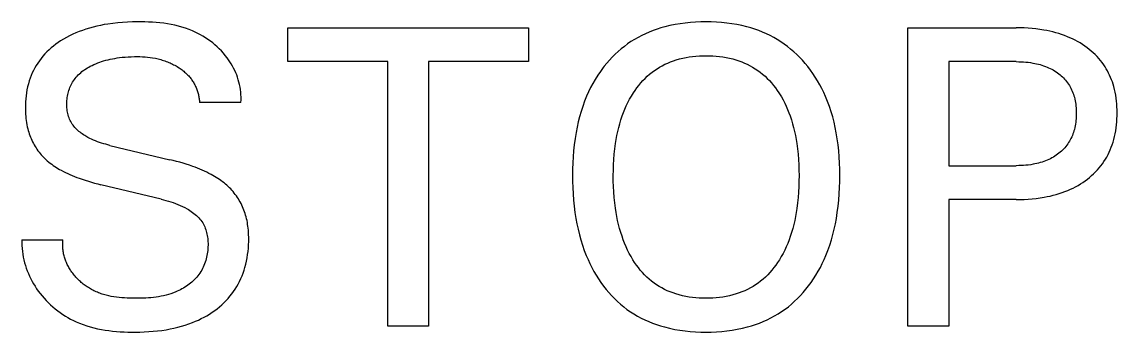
# Model space of a CAD drawing. Extents: x 0 to 420, y 0 to 297.
# Drawn here: x 160.41 to 168.49, y 219.18 to 221.47 of the extents above; entities that cross this region are included whole.
import ezdxf

# ---------------------------------------------------------------- set-up
doc = ezdxf.new("R2010")
doc.units = 0
doc.header["$LTSCALE"] = 23.1
doc.layers.add('10000_FRONT', color=7, linetype='CONTINUOUS')

msp = doc.modelspace()

# ---------------------------------------------------------------- linework, layer by layer
at = {"layer": '10000_FRONT', "color": 7, "linetype": 'CONTINUOUS'}
for p, q in [((160.8287, 221.3993), (160.8051, 221.3897)), ((160.8527, 221.4083), (160.8287, 221.3993)), ((160.879, 221.4172), (160.8527, 221.4083)), ((160.9056, 221.4254), (160.879, 221.4172)), ((160.9325, 221.4328), (160.9056, 221.4254)), ((160.9595, 221.4394), (160.9325, 221.4328)), ((160.9867, 221.4453), (160.9595, 221.4394)), ((161.014, 221.4505), (160.9867, 221.4453)), ((161.0414, 221.455), (161.014, 221.4505)), ((161.0772, 221.46), (161.0414, 221.455)), ((161.1131, 221.4638), (161.0772, 221.46)), ((161.1492, 221.4667), (161.1131, 221.4638)), ((161.1853, 221.4688), (161.1492, 221.4667)), ((161.2216, 221.4701), (161.1853, 221.4688)), ((161.2581, 221.4706), (161.2216, 221.4701)), ((161.2858, 221.4706), (161.2581, 221.4706)), ((161.3136, 221.4702), (161.2858, 221.4706)), ((161.3414, 221.4694), (161.3136, 221.4702)), ((161.3692, 221.468), (161.3414, 221.4694)), ((161.397, 221.4661), (161.3692, 221.468)), ((161.4247, 221.4635), (161.397, 221.4661)), ((161.4523, 221.4603), (161.4247, 221.4635)), ((161.4797, 221.4564), (161.4523, 221.4603)), ((161.507, 221.4517), (161.4797, 221.4564)), ((161.534, 221.4462), (161.507, 221.4517)), ((161.5609, 221.4399), (161.534, 221.4462)), ((161.5874, 221.4326), (161.5609, 221.4399)), ((161.6137, 221.4243), (161.5874, 221.4326)), ((161.6396, 221.415), (161.6137, 221.4243)), ((161.6652, 221.4046), (161.6396, 221.415)), ((161.6849, 221.3957), (161.6652, 221.4046)), ((161.7044, 221.3862), (161.6849, 221.3957)), ((162.3682, 221.1775), (162.3682, 221.427)), ((162.3682, 221.427), (164.1441, 221.427)), ((164.1441, 221.427), (164.1441, 221.1775)), ((165.0351, 221.3955), (165.0071, 221.3834)), ((165.0635, 221.4066), (165.0351, 221.3955)), ((165.0922, 221.4168), (165.0635, 221.4066)), ((165.1213, 221.426), (165.0922, 221.4168)), ((165.1506, 221.4343), (165.1213, 221.426)), ((165.1878, 221.4433), (165.1506, 221.4343)), ((165.2253, 221.451), (165.1878, 221.4433)), ((165.263, 221.4572), (165.2253, 221.451)), ((165.3009, 221.4623), (165.263, 221.4572)), ((165.339, 221.466), (165.3009, 221.4623)), ((165.3772, 221.4686), (165.339, 221.466)), ((165.4155, 221.4702), (165.3772, 221.4686)), ((165.4538, 221.4706), (165.4155, 221.4702)), ((165.492, 221.4701), (165.4538, 221.4706)), ((165.5301, 221.4686), (165.492, 221.4701)), ((165.5681, 221.4659), (165.5301, 221.4686)), ((165.606, 221.4621), (165.5681, 221.4659)), ((165.6437, 221.4571), (165.606, 221.4621)), ((165.6812, 221.4508), (165.6437, 221.4571)), ((165.7185, 221.4432), (165.6812, 221.4508)), ((165.7554, 221.4341), (165.7185, 221.4432)), ((165.7847, 221.4258), (165.7554, 221.4341)), ((165.8138, 221.4165), (165.7847, 221.4258)), ((165.8425, 221.4063), (165.8138, 221.4165)), ((165.8708, 221.3951), (165.8425, 221.4063)), ((165.8988, 221.383), (165.8708, 221.3951)), ((166.9428, 219.227), (166.9428, 221.427)), ((166.9428, 221.427), (167.7427, 221.427)), ((167.7718, 221.4267), (167.7427, 221.427)), ((167.8009, 221.4258), (167.7718, 221.4267)), ((167.8299, 221.4242), (167.8009, 221.4258)), ((167.859, 221.422), (167.8299, 221.4242)), ((167.8879, 221.419), (167.859, 221.422)), ((167.9168, 221.4152), (167.8879, 221.419)), ((167.9456, 221.4107), (167.9168, 221.4152)), ((167.9678, 221.4066), (167.9456, 221.4107)), ((167.99, 221.4019), (167.9678, 221.4066)), ((168.0121, 221.3967), (167.99, 221.4019)), ((168.034, 221.391), (168.0121, 221.3967)), ((160.6741, 221.3183), (160.6564, 221.3057)), ((160.6921, 221.3303), (160.6741, 221.3183)), ((160.7139, 221.3437), (160.6921, 221.3303)), ((160.7361, 221.3564), (160.7139, 221.3437)), ((160.7587, 221.3682), (160.7361, 221.3564)), ((160.7817, 221.3793), (160.7587, 221.3682)), ((160.8051, 221.3897), (160.7817, 221.3793)), ((161.7236, 221.3759), (161.7044, 221.3862)), ((161.7424, 221.365), (161.7236, 221.3759)), ((161.7609, 221.3535), (161.7424, 221.365)), ((161.779, 221.3414), (161.7609, 221.3535)), ((161.7967, 221.3287), (161.779, 221.3414)), ((161.8139, 221.3153), (161.7967, 221.3287)), ((161.8307, 221.3014), (161.8139, 221.3153)), ((164.9001, 221.3251), (164.8753, 221.3083)), ((164.926, 221.3412), (164.9001, 221.3251)), ((164.9525, 221.3563), (164.926, 221.3412)), ((164.9795, 221.3703), (164.9525, 221.3563)), ((165.0071, 221.3834), (164.9795, 221.3703)), ((165.9263, 221.3698), (165.8988, 221.383)), ((165.9532, 221.3557), (165.9263, 221.3698)), ((165.9796, 221.3406), (165.9532, 221.3557)), ((166.0054, 221.3244), (165.9796, 221.3406)), ((166.0303, 221.3075), (166.0054, 221.3244)), ((168.0557, 221.3846), (168.034, 221.391)), ((168.0773, 221.3776), (168.0557, 221.3846)), ((168.0986, 221.3701), (168.0773, 221.3776)), ((168.1197, 221.3618), (168.0986, 221.3701)), ((168.1389, 221.3537), (168.1197, 221.3618)), ((168.1578, 221.3449), (168.1389, 221.3537)), ((168.1765, 221.3356), (168.1578, 221.3449)), ((168.1949, 221.3257), (168.1765, 221.3356)), ((168.213, 221.3153), (168.1949, 221.3257)), ((168.2307, 221.3042), (168.213, 221.3153)), ((160.5756, 221.2341), (160.5612, 221.2179)), ((160.5906, 221.2496), (160.5756, 221.2341)), ((160.6063, 221.2645), (160.5906, 221.2496)), ((160.6225, 221.2788), (160.6063, 221.2645)), ((160.6392, 221.2926), (160.6225, 221.2788)), ((160.6564, 221.3057), (160.6392, 221.2926)), ((161.847, 221.2869), (161.8307, 221.3014)), ((161.8627, 221.2719), (161.847, 221.2869)), ((161.8779, 221.2564), (161.8627, 221.2719)), ((161.8925, 221.2403), (161.8779, 221.2564)), ((161.9065, 221.2237), (161.8925, 221.2403)), ((164.7829, 221.232), (164.7616, 221.2109)), ((164.805, 221.2523), (164.7829, 221.232)), ((164.8277, 221.2719), (164.805, 221.2523)), ((164.8512, 221.2905), (164.8277, 221.2719)), ((164.8753, 221.3083), (164.8512, 221.2905)), ((166.0544, 221.2896), (166.0303, 221.3075)), ((166.0779, 221.2708), (166.0544, 221.2896)), ((166.1007, 221.2512), (166.0779, 221.2708)), ((166.1228, 221.2307), (166.1007, 221.2512)), ((168.2481, 221.2926), (168.2307, 221.3042)), ((168.265, 221.2804), (168.2481, 221.2926)), ((168.2806, 221.2684), (168.265, 221.2804)), ((168.2958, 221.2559), (168.2806, 221.2684)), ((168.3105, 221.2428), (168.2958, 221.2559)), ((168.3248, 221.2293), (168.3105, 221.2428)), ((160.5232, 221.1675), (160.5121, 221.1499)), ((160.535, 221.1846), (160.5232, 221.1675)), ((160.5474, 221.2012), (160.535, 221.1846)), ((160.5612, 221.2179), (160.5474, 221.2012)), ((160.924, 221.1501), (160.9378, 221.1566)), ((160.9378, 221.1566), (160.9518, 221.1627)), ((160.9518, 221.1627), (160.966, 221.1684)), ((160.966, 221.1684), (160.9803, 221.1737)), ((160.9803, 221.1737), (160.9947, 221.1785)), ((160.9947, 221.1785), (161.0093, 221.183)), ((161.0093, 221.183), (161.0256, 221.1876)), ((161.0256, 221.1876), (161.042, 221.1918)), ((161.042, 221.1918), (161.0585, 221.1956)), ((161.0585, 221.1956), (161.0751, 221.1989)), ((161.0751, 221.1989), (161.0917, 221.2019)), ((161.0917, 221.2019), (161.1084, 221.2046)), ((161.1084, 221.2046), (161.1252, 221.207)), ((161.1252, 221.207), (161.1473, 221.2096)), ((161.1473, 221.2096), (161.1694, 221.2117)), ((161.1694, 221.2117), (161.1915, 221.2132)), ((161.1915, 221.2132), (161.2137, 221.2143)), ((161.2137, 221.2143), (161.2359, 221.2149)), ((161.2359, 221.2149), (161.2581, 221.2149)), ((161.2581, 221.2149), (161.2769, 221.2146)), ((161.2769, 221.2146), (161.2958, 221.2139)), ((161.2958, 221.2139), (161.3146, 221.2127)), ((161.3146, 221.2127), (161.3333, 221.211)), ((161.3333, 221.211), (161.352, 221.2088)), ((161.352, 221.2088), (161.3707, 221.2061)), ((161.3707, 221.2061), (161.3912, 221.2023)), ((161.3912, 221.2023), (161.4116, 221.1978)), ((161.4116, 221.1978), (161.4217, 221.1953)), ((161.4217, 221.1953), (161.4318, 221.1925)), ((161.4318, 221.1925), (161.4418, 221.1896)), ((161.4418, 221.1896), (161.4518, 221.1865)), ((161.4518, 221.1865), (161.4617, 221.1831)), ((161.4617, 221.1831), (161.4715, 221.1796)), ((161.4715, 221.1796), (161.4808, 221.176)), ((161.4808, 221.176), (161.49, 221.1723)), ((161.49, 221.1723), (161.4991, 221.1683)), ((161.4991, 221.1683), (161.5082, 221.1642)), ((161.5082, 221.1642), (161.5172, 221.1599)), ((161.5172, 221.1599), (161.526, 221.1553)), ((161.526, 221.1553), (161.5348, 221.1506)), ((161.9199, 221.2066), (161.9065, 221.2237)), ((161.9306, 221.1918), (161.9199, 221.2066)), ((161.9409, 221.1767), (161.9306, 221.1918)), ((161.9506, 221.1612), (161.9409, 221.1767)), ((161.9598, 221.1454), (161.9506, 221.1612)), ((163.1057, 221.1775), (162.3682, 221.1775)), ((163.1057, 219.227), (163.1057, 221.1775)), ((163.4066, 221.1775), (163.4066, 219.227)), ((164.1441, 221.1775), (163.4066, 221.1775)), ((164.7213, 221.1664), (164.7023, 221.1432)), ((164.7411, 221.189), (164.7213, 221.1664)), ((164.7616, 221.2109), (164.7411, 221.189)), ((165.1307, 221.1477), (165.1507, 221.1579)), ((165.1507, 221.1579), (165.1711, 221.1673)), ((165.1711, 221.1673), (165.1918, 221.1759)), ((165.1918, 221.1759), (165.2129, 221.1837)), ((165.2129, 221.1837), (165.2342, 221.1907)), ((165.2342, 221.1907), (165.2579, 221.1975)), ((165.2579, 221.1975), (165.2819, 221.2033)), ((165.2819, 221.2033), (165.3061, 221.2083)), ((165.3061, 221.2083), (165.3304, 221.2124)), ((165.3304, 221.2124), (165.3549, 221.2156)), ((165.3549, 221.2156), (165.3796, 221.2181)), ((165.3796, 221.2181), (165.4043, 221.2198)), ((165.4043, 221.2198), (165.429, 221.2208)), ((165.429, 221.2208), (165.4538, 221.2212)), ((165.4538, 221.2212), (165.4787, 221.2208)), ((165.4787, 221.2208), (165.5036, 221.2198)), ((165.5036, 221.2198), (165.5284, 221.2181)), ((165.5284, 221.2181), (165.5531, 221.2157)), ((165.5531, 221.2157), (165.5777, 221.2124)), ((165.5777, 221.2124), (165.6021, 221.2083)), ((165.6021, 221.2083), (165.6264, 221.2034)), ((165.6264, 221.2034), (165.6505, 221.1975)), ((165.6505, 221.1975), (165.6744, 221.1907)), ((165.6744, 221.1907), (165.6957, 221.1837)), ((165.6957, 221.1837), (165.7168, 221.1759)), ((165.7168, 221.1759), (165.7376, 221.1673)), ((165.7376, 221.1673), (165.758, 221.1579)), ((165.758, 221.1579), (165.7781, 221.1477)), ((166.1442, 221.2095), (166.1228, 221.2307)), ((166.1648, 221.1876), (166.1442, 221.2095)), ((166.1847, 221.1649), (166.1648, 221.1876)), ((166.2038, 221.1416), (166.1847, 221.1649)), ((167.2438, 221.1775), (167.2438, 220.4104)), ((167.7427, 221.1775), (167.2438, 221.1775)), ((167.7427, 221.1775), (167.7603, 221.1773)), ((167.7603, 221.1773), (167.7779, 221.1768)), ((167.7779, 221.1768), (167.7955, 221.1758)), ((167.7955, 221.1758), (167.8131, 221.1745)), ((167.8131, 221.1745), (167.8306, 221.1727)), ((167.8306, 221.1727), (167.8481, 221.1704)), ((167.8481, 221.1704), (167.8655, 221.1676)), ((167.8655, 221.1676), (167.8789, 221.1651)), ((167.8789, 221.1651), (167.8922, 221.1623)), ((167.8922, 221.1623), (167.9054, 221.1592)), ((167.9054, 221.1592), (167.9186, 221.1557)), ((167.9186, 221.1557), (167.9316, 221.1518)), ((167.9316, 221.1518), (167.9446, 221.1476)), ((168.3385, 221.2152), (168.3248, 221.2293)), ((168.3518, 221.2007), (168.3385, 221.2152)), ((168.3645, 221.1857), (168.3518, 221.2007)), ((168.3766, 221.1702), (168.3645, 221.1857)), ((168.388, 221.1543), (168.3766, 221.1702)), ((168.3978, 221.1395), (168.388, 221.1543)), ((160.4748, 221.0756), (160.4674, 221.0562)), ((160.483, 221.0947), (160.4748, 221.0756)), ((160.492, 221.1135), (160.483, 221.0947)), ((160.5017, 221.1319), (160.492, 221.1135)), ((160.5121, 221.1499), (160.5017, 221.1319)), ((160.8069, 221.0629), (160.8142, 221.0713)), ((160.8142, 221.0713), (160.8225, 221.08)), ((160.8225, 221.08), (160.8312, 221.0884)), ((160.8312, 221.0884), (160.8402, 221.0963)), ((160.8402, 221.0963), (160.8495, 221.104)), ((160.8495, 221.104), (160.8591, 221.1113)), ((160.8591, 221.1113), (160.869, 221.1183)), ((160.869, 221.1183), (160.879, 221.125)), ((160.879, 221.125), (160.8893, 221.1313)), ((160.8893, 221.1313), (160.8998, 221.1374)), ((160.8998, 221.1374), (160.9104, 221.1432)), ((160.9104, 221.1432), (160.924, 221.1501)), ((161.5348, 221.1506), (161.5435, 221.1458)), ((161.5435, 221.1458), (161.5521, 221.1407)), ((161.5521, 221.1407), (161.5606, 221.1354)), ((161.5606, 221.1354), (161.5675, 221.1309)), ((161.5675, 221.1309), (161.5744, 221.1262)), ((161.5744, 221.1262), (161.5812, 221.1214)), ((161.5812, 221.1214), (161.5878, 221.1165)), ((161.5878, 221.1165), (161.5944, 221.1114)), ((161.5944, 221.1114), (161.6009, 221.1062)), ((161.6009, 221.1062), (161.6072, 221.1009)), ((161.6072, 221.1009), (161.6134, 221.0954)), ((161.6134, 221.0954), (161.6195, 221.0898)), ((161.6195, 221.0898), (161.6255, 221.084)), ((161.6255, 221.084), (161.6312, 221.0781)), ((161.6312, 221.0781), (161.6369, 221.072)), ((161.6369, 221.072), (161.6423, 221.0658)), ((161.9685, 221.1293), (161.9598, 221.1454)), ((161.9766, 221.1129), (161.9685, 221.1293)), ((161.9841, 221.0962), (161.9766, 221.1129)), ((161.991, 221.0793), (161.9841, 221.0962)), ((161.9973, 221.062), (161.991, 221.0793)), ((164.6545, 221.0768), (164.6359, 221.0471)), ((164.6743, 221.1057), (164.6545, 221.0768)), ((164.6951, 221.134), (164.6743, 221.1057)), ((164.7023, 221.1432), (164.6951, 221.134)), ((165.0203, 221.0697), (165.0375, 221.0848)), ((165.0375, 221.0848), (165.0554, 221.0992)), ((165.0554, 221.0992), (165.0734, 221.1125)), ((165.0734, 221.1125), (165.092, 221.125)), ((165.092, 221.125), (165.1111, 221.1367)), ((165.1111, 221.1367), (165.1307, 221.1477)), ((165.7781, 221.1477), (165.7977, 221.1367)), ((165.7977, 221.1367), (165.8169, 221.125)), ((165.8169, 221.125), (165.8356, 221.1125)), ((165.8356, 221.1125), (165.8537, 221.0992)), ((165.8537, 221.0992), (165.8715, 221.0848)), ((165.8715, 221.0848), (165.8888, 221.0697)), ((166.2234, 221.116), (166.2038, 221.1416)), ((166.2422, 221.0897), (166.2234, 221.116)), ((166.26, 221.0627), (166.2422, 221.0897)), ((167.9446, 221.1476), (167.9573, 221.143)), ((167.9573, 221.143), (167.97, 221.138)), ((167.97, 221.138), (167.9814, 221.1331)), ((167.9814, 221.1331), (167.9927, 221.1278)), ((167.9927, 221.1278), (168.0038, 221.1222)), ((168.0038, 221.1222), (168.0147, 221.1162)), ((168.0147, 221.1162), (168.0254, 221.1098)), ((168.0254, 221.1098), (168.0358, 221.1031)), ((168.0358, 221.1031), (168.0461, 221.0961)), ((168.0461, 221.0961), (168.0561, 221.0886)), ((168.0561, 221.0886), (168.0653, 221.0813)), ((168.0653, 221.0813), (168.0742, 221.0737)), ((168.0742, 221.0737), (168.0828, 221.0657)), ((168.407, 221.1245), (168.3978, 221.1395)), ((168.4157, 221.109), (168.407, 221.1245)), ((168.4239, 221.0933), (168.4157, 221.109)), ((168.4315, 221.0773), (168.4239, 221.0933)), ((168.4386, 221.0611), (168.4315, 221.0773)), ((160.4486, 220.993), (160.4439, 220.9709)), ((160.4542, 221.0148), (160.4486, 220.993)), ((160.4606, 221.0365), (160.4542, 221.0148)), ((160.4674, 221.0562), (160.4606, 221.0365)), ((160.7606, 220.9866), (160.7651, 220.9969)), ((160.7651, 220.9969), (160.77, 221.007)), ((160.77, 221.007), (160.7752, 221.0169)), ((160.7752, 221.0169), (160.7808, 221.0266)), ((160.7808, 221.0266), (160.7868, 221.036)), ((160.7868, 221.036), (160.7932, 221.0453)), ((160.7932, 221.0453), (160.7998, 221.0542)), ((160.7998, 221.0542), (160.8069, 221.0629)), ((161.6423, 221.0658), (161.6473, 221.0598)), ((161.6473, 221.0598), (161.6521, 221.0537)), ((161.6521, 221.0537), (161.6568, 221.0475)), ((161.6568, 221.0475), (161.6613, 221.0411)), ((161.6613, 221.0411), (161.6656, 221.0347)), ((161.6656, 221.0347), (161.6698, 221.0281)), ((161.6698, 221.0281), (161.6738, 221.0214)), ((161.6738, 221.0214), (161.6776, 221.0147)), ((161.6776, 221.0147), (161.6813, 221.0078)), ((161.6813, 221.0078), (161.6848, 221.0009)), ((161.6848, 221.0009), (161.6881, 220.9938)), ((161.6881, 220.9938), (161.6913, 220.9867)), ((162.0029, 221.0445), (161.9973, 221.062)), ((162.0079, 221.0268), (162.0029, 221.0445)), ((162.0122, 221.0088), (162.0079, 221.0268)), ((162.0158, 220.9905), (162.0122, 221.0088)), ((162.0187, 220.9721), (162.0158, 220.9905)), ((164.6184, 221.0167), (164.602, 220.9858)), ((164.6359, 221.0471), (164.6184, 221.0167)), ((164.9437, 220.9845), (164.9577, 221.0026)), ((164.9577, 221.0026), (164.9724, 221.0203)), ((164.9724, 221.0203), (164.9877, 221.0374)), ((164.9877, 221.0374), (165.0037, 221.0539)), ((165.0037, 221.0539), (165.0203, 221.0697)), ((165.8888, 221.0697), (165.9054, 221.0539)), ((165.9054, 221.0539), (165.9214, 221.0374)), ((165.9214, 221.0374), (165.9367, 221.0203)), ((165.9367, 221.0203), (165.9514, 221.0027)), ((165.9514, 221.0027), (165.9655, 220.9845)), ((166.2769, 221.0352), (166.26, 221.0627)), ((166.2929, 221.0072), (166.2769, 221.0352)), ((166.308, 220.9787), (166.2929, 221.0072)), ((168.0828, 221.0657), (168.0912, 221.0574)), ((168.0912, 221.0574), (168.0992, 221.0489)), ((168.0992, 221.0489), (168.1069, 221.04)), ((168.1069, 221.04), (168.1143, 221.0309)), ((168.1143, 221.0309), (168.1213, 221.0215)), ((168.1213, 221.0215), (168.128, 221.0119)), ((168.128, 221.0119), (168.1343, 221.0019)), ((168.1343, 221.0019), (168.1403, 220.9916)), ((168.1403, 220.9916), (168.1458, 220.9811)), ((168.4452, 221.0447), (168.4386, 221.0611)), ((168.4513, 221.028), (168.4452, 221.0447)), ((168.4568, 221.0112), (168.4513, 221.028)), ((168.4618, 220.9942), (168.4568, 221.0112)), ((168.4673, 220.9731), (168.4618, 220.9942)), ((160.4369, 220.9263), (160.4346, 220.9038)), ((160.44, 220.9487), (160.4369, 220.9263)), ((160.4439, 220.9709), (160.44, 220.9487)), ((160.7391, 220.9018), (160.7404, 220.9127)), ((160.7404, 220.9127), (160.7422, 220.9235)), ((160.7422, 220.9235), (160.7443, 220.9343)), ((160.7443, 220.9343), (160.7468, 220.9449)), ((160.7468, 220.9449), (160.7497, 220.9554)), ((160.7497, 220.9554), (160.7529, 220.9659)), ((160.7529, 220.9659), (160.7565, 220.9762)), ((160.7565, 220.9762), (160.7606, 220.9866)), ((161.6913, 220.9867), (161.6943, 220.9795)), ((161.6943, 220.9795), (161.697, 220.9724)), ((161.697, 220.9724), (161.6996, 220.9653)), ((161.6996, 220.9653), (161.702, 220.9581)), ((161.702, 220.9581), (161.7042, 220.9509)), ((161.7042, 220.9509), (161.7062, 220.9436)), ((161.7062, 220.9436), (161.7081, 220.9363)), ((161.7081, 220.9363), (161.7098, 220.9289)), ((161.7098, 220.9289), (161.7113, 220.9215)), ((161.7113, 220.9215), (161.7126, 220.9141)), ((161.7126, 220.9141), (161.7138, 220.9066)), ((162.0209, 220.9534), (162.0187, 220.9721)), ((162.0224, 220.9345), (162.0209, 220.9534)), ((162.0231, 220.9154), (162.0224, 220.9345)), ((162.023, 220.8961), (162.0231, 220.9154)), ((164.5724, 220.9223), (164.5574, 220.8853)), ((164.5866, 220.9543), (164.5724, 220.9223)), ((164.602, 220.9858), (164.5866, 220.9543)), ((164.8898, 220.9003), (164.9032, 220.9238)), ((164.9032, 220.9238), (164.9175, 220.9467)), ((164.9175, 220.9467), (164.9302, 220.9658)), ((164.9302, 220.9658), (164.9437, 220.9845)), ((165.9655, 220.9845), (165.9789, 220.9658)), ((165.9789, 220.9658), (165.9917, 220.9467)), ((165.9917, 220.9467), (165.9963, 220.9396)), ((165.9963, 220.9396), (166.0097, 220.9175)), ((166.0097, 220.9175), (166.0223, 220.895)), ((166.3222, 220.9497), (166.308, 220.9787)), ((166.3355, 220.9202), (166.3222, 220.9497)), ((166.3506, 220.8834), (166.3355, 220.9202)), ((168.1458, 220.9811), (168.151, 220.9705)), ((168.151, 220.9705), (168.1558, 220.9596)), ((168.1558, 220.9596), (168.1602, 220.9486)), ((168.1602, 220.9486), (168.1642, 220.9374)), ((168.1642, 220.9374), (168.1679, 220.9261)), ((168.1679, 220.9261), (168.1711, 220.9147)), ((168.1711, 220.9147), (168.1743, 220.9019)), ((168.472, 220.9519), (168.4673, 220.9731)), ((168.476, 220.9305), (168.472, 220.9519)), ((168.4793, 220.9089), (168.476, 220.9305)), ((168.4819, 220.8873), (168.4793, 220.9089)), ((160.432, 220.8587), (160.4317, 220.836)), ((160.4317, 220.836), (160.4319, 220.8205)), ((160.4329, 220.8813), (160.432, 220.8587)), ((160.4346, 220.9038), (160.4329, 220.8813)), ((160.7372, 220.8689), (160.7374, 220.8799)), ((160.7373, 220.8579), (160.7372, 220.8689)), ((160.7378, 220.8472), (160.7373, 220.8579)), ((160.7374, 220.8799), (160.7381, 220.8909)), ((160.7386, 220.8366), (160.7378, 220.8472)), ((160.7381, 220.8909), (160.7391, 220.9018)), ((160.7397, 220.826), (160.7386, 220.8366)), ((161.7138, 220.9066), (161.7147, 220.8992)), ((161.7147, 220.8992), (161.7155, 220.8916)), ((161.7155, 220.8916), (161.7161, 220.8841)), ((161.7161, 220.8841), (161.7165, 220.8766)), ((162.0221, 220.8766), (161.7165, 220.8766)), ((162.0221, 220.8766), (162.023, 220.8961)), ((164.5438, 220.8478), (164.5315, 220.8099)), ((164.5574, 220.8853), (164.5438, 220.8478)), ((164.8547, 220.8274), (164.8656, 220.8521)), ((164.8656, 220.8521), (164.8773, 220.8764)), ((164.8773, 220.8764), (164.8898, 220.9003)), ((166.0223, 220.895), (166.0341, 220.8721)), ((166.0341, 220.8721), (166.0452, 220.8488)), ((166.0452, 220.8488), (166.0555, 220.8252)), ((166.3644, 220.8459), (166.3506, 220.8834)), ((166.3768, 220.8081), (166.3644, 220.8459)), ((168.1743, 220.9019), (168.1771, 220.889)), ((168.1771, 220.889), (168.1794, 220.876)), ((168.1794, 220.876), (168.1813, 220.863)), ((168.1813, 220.863), (168.1829, 220.8499)), ((168.1829, 220.8499), (168.184, 220.8367)), ((168.184, 220.8367), (168.1849, 220.8235)), ((168.4839, 220.8656), (168.4819, 220.8873)), ((168.4853, 220.8438), (168.4839, 220.8656)), ((168.4861, 220.822), (168.4853, 220.8438)), ((160.4319, 220.8205), (160.4324, 220.805)), ((160.4324, 220.805), (160.4332, 220.7895)), ((160.4332, 220.7895), (160.4344, 220.774)), ((160.4344, 220.774), (160.436, 220.7586)), ((160.436, 220.7586), (160.4379, 220.7433)), ((160.7413, 220.8155), (160.7397, 220.826)), ((160.7432, 220.805), (160.7413, 220.8155)), ((160.7454, 220.7946), (160.7432, 220.805)), ((160.7481, 220.7843), (160.7454, 220.7946)), ((160.7512, 220.7742), (160.7481, 220.7843)), ((160.7546, 220.7642), (160.7512, 220.7742)), ((160.7585, 220.7544), (160.7546, 220.7642)), ((160.7628, 220.7448), (160.7585, 220.7544)), ((164.5205, 220.7715), (164.5106, 220.7328)), ((164.5315, 220.8099), (164.5205, 220.7715)), ((164.817, 220.7201), (164.8257, 220.7488)), ((164.8257, 220.7488), (164.8352, 220.7771)), ((164.8352, 220.7771), (164.8445, 220.8024)), ((164.8445, 220.8024), (164.8547, 220.8274)), ((166.0555, 220.8252), (166.0651, 220.8013)), ((166.0651, 220.8013), (166.074, 220.7771)), ((166.074, 220.7771), (166.0835, 220.7488)), ((166.0835, 220.7488), (166.0922, 220.7201)), ((166.388, 220.7698), (166.3768, 220.8081)), ((166.398, 220.7312), (166.388, 220.7698)), ((168.1841, 220.7571), (168.1829, 220.7438)), ((168.1849, 220.7704), (168.1841, 220.7571)), ((168.1849, 220.8235), (168.1853, 220.8103)), ((168.1854, 220.7837), (168.1849, 220.7704)), ((168.1853, 220.8103), (168.1855, 220.7971)), ((168.1855, 220.7971), (168.1854, 220.7837)), ((168.484, 220.7338), (168.4854, 220.7559)), ((168.4854, 220.7559), (168.4862, 220.778)), ((168.4864, 220.8002), (168.4861, 220.822)), ((168.4862, 220.778), (168.4864, 220.8002)), ((160.4379, 220.7433), (160.4402, 220.728)), ((160.4402, 220.728), (160.443, 220.7128)), ((160.443, 220.7128), (160.4461, 220.6976)), ((160.4461, 220.6976), (160.4497, 220.6826)), ((160.4497, 220.6826), (160.4531, 220.6702)), ((160.4531, 220.6702), (160.4567, 220.6579)), ((160.7675, 220.7355), (160.7628, 220.7448)), ((160.7727, 220.7264), (160.7675, 220.7355)), ((160.7782, 220.7176), (160.7727, 220.7264)), ((160.7841, 220.7091), (160.7782, 220.7176)), ((160.7904, 220.7009), (160.7841, 220.7091)), ((160.7971, 220.693), (160.7904, 220.7009)), ((160.8042, 220.6853), (160.7971, 220.693)), ((160.8115, 220.6778), (160.8042, 220.6853)), ((160.8191, 220.6706), (160.8115, 220.6778)), ((160.827, 220.6637), (160.8191, 220.6706)), ((164.502, 220.6938), (164.4944, 220.6547)), ((164.5106, 220.7328), (164.502, 220.6938)), ((164.8022, 220.6622), (164.8092, 220.6913)), ((164.8092, 220.6913), (164.817, 220.7201)), ((166.0922, 220.7201), (166.1, 220.6913)), ((166.1, 220.6913), (166.107, 220.6622)), ((166.4068, 220.6922), (166.398, 220.7312)), ((166.4145, 220.6531), (166.4068, 220.6922)), ((168.1681, 220.6669), (168.1645, 220.6555)), ((168.1713, 220.6784), (168.1681, 220.6669)), ((168.1745, 220.6913), (168.1713, 220.6784)), ((168.1772, 220.7043), (168.1745, 220.6913)), ((168.1795, 220.7174), (168.1772, 220.7043)), ((168.1814, 220.7306), (168.1795, 220.7174)), ((168.1829, 220.7438), (168.1814, 220.7306)), ((168.4723, 220.6462), (168.4762, 220.668)), ((168.4762, 220.668), (168.4795, 220.6898)), ((168.4795, 220.6898), (168.4821, 220.7118)), ((168.4821, 220.7118), (168.484, 220.7338)), ((160.4567, 220.6579), (160.4607, 220.6457)), ((160.4607, 220.6457), (160.4649, 220.6335)), ((160.4649, 220.6335), (160.4695, 220.6216)), ((160.4695, 220.6216), (160.4744, 220.6097)), ((160.4744, 220.6097), (160.4797, 220.598)), ((160.4797, 220.598), (160.4852, 220.5864)), ((160.4852, 220.5864), (160.4911, 220.5749)), ((160.8352, 220.657), (160.827, 220.6637)), ((160.8435, 220.6505), (160.8352, 220.657)), ((160.8521, 220.6443), (160.8435, 220.6505)), ((160.8608, 220.6383), (160.8521, 220.6443)), ((160.8697, 220.6326), (160.8608, 220.6383)), ((160.8787, 220.6271), (160.8697, 220.6326)), ((160.8925, 220.6192), (160.8787, 220.6271)), ((160.9066, 220.6118), (160.8925, 220.6192)), ((160.9209, 220.6049), (160.9066, 220.6118)), ((160.9353, 220.5985), (160.9209, 220.6049)), ((160.9499, 220.5925), (160.9353, 220.5985)), ((160.9647, 220.5869), (160.9499, 220.5925)), ((160.9796, 220.5816), (160.9647, 220.5869)), ((164.4871, 220.6101), (164.4812, 220.5654)), ((164.4944, 220.6547), (164.4871, 220.6101)), ((164.7858, 220.5739), (164.7906, 220.6035)), ((164.7906, 220.6035), (164.796, 220.6329)), ((164.796, 220.6329), (164.8022, 220.6622)), ((166.107, 220.6622), (166.1132, 220.6329)), ((166.1132, 220.6329), (166.1186, 220.6035)), ((166.1186, 220.6035), (166.1234, 220.5739)), ((166.4218, 220.6088), (166.4145, 220.6531)), ((166.4278, 220.5643), (166.4218, 220.6088)), ((168.135, 220.5903), (168.1287, 220.5802)), ((168.1408, 220.6007), (168.135, 220.5903)), ((168.1463, 220.6113), (168.1408, 220.6007)), ((168.1514, 220.6221), (168.1463, 220.6113)), ((168.1562, 220.6331), (168.1514, 220.6221)), ((168.1605, 220.6442), (168.1562, 220.6331)), ((168.1645, 220.6555), (168.1605, 220.6442)), ((168.4567, 220.5841), (168.4622, 220.6032)), ((168.4622, 220.6032), (168.4676, 220.6246)), ((168.4676, 220.6246), (168.4723, 220.6462)), ((160.4911, 220.5749), (160.4973, 220.5637)), ((160.4973, 220.5637), (160.5038, 220.5526)), ((160.5038, 220.5526), (160.5105, 220.5418)), ((160.5105, 220.5418), (160.5176, 220.5313)), ((160.5176, 220.5313), (160.525, 220.5209)), ((160.525, 220.5209), (160.5327, 220.5107)), ((160.5327, 220.5107), (160.5406, 220.5008)), ((160.9946, 220.5767), (160.9796, 220.5816)), ((161.0097, 220.5721), (160.9946, 220.5767)), ((161.0248, 220.5679), (161.0097, 220.5721)), ((161.0401, 220.5638), (161.0248, 220.5679)), ((161.0554, 220.5601), (161.0401, 220.5638)), ((161.0554, 220.5601), (161.4982, 220.454)), ((164.4764, 220.5205), (164.4729, 220.4756)), ((164.4812, 220.5654), (164.4764, 220.5205)), ((164.7763, 220.4953), (164.7805, 220.5347)), ((164.7805, 220.5347), (164.7858, 220.5739)), ((166.1234, 220.5739), (166.1287, 220.5347)), ((166.1287, 220.5347), (166.1329, 220.4953)), ((166.4326, 220.5197), (166.4278, 220.5643)), ((166.4362, 220.4749), (166.4326, 220.5197)), ((168.0667, 220.5099), (168.0577, 220.5024)), ((168.0755, 220.5176), (168.0667, 220.5099)), ((168.0841, 220.5257), (168.0755, 220.5176)), ((168.0923, 220.5341), (168.0841, 220.5257)), ((168.1003, 220.5428), (168.0923, 220.5341)), ((168.1079, 220.5517), (168.1003, 220.5428)), ((168.1152, 220.5609), (168.1079, 220.5517)), ((168.1221, 220.5704), (168.1152, 220.5609)), ((168.1287, 220.5802), (168.1221, 220.5704)), ((168.4195, 220.4919), (168.4282, 220.5098)), ((168.4282, 220.5098), (168.4363, 220.528)), ((168.4363, 220.528), (168.4437, 220.5465)), ((168.4437, 220.5465), (168.4505, 220.5652)), ((168.4505, 220.5652), (168.4567, 220.5841)), ((160.5406, 220.5008), (160.5489, 220.4911)), ((160.5489, 220.4911), (160.5574, 220.4816)), ((160.5574, 220.4816), (160.5661, 220.4724)), ((160.5661, 220.4724), (160.5751, 220.4634)), ((160.5751, 220.4634), (160.5844, 220.4547)), ((160.5844, 220.4547), (160.5939, 220.4463)), ((160.5939, 220.4463), (160.6044, 220.4374)), ((160.6044, 220.4374), (160.6152, 220.4289)), ((160.6152, 220.4289), (160.6262, 220.4206)), ((161.5225, 220.4481), (161.4982, 220.454)), ((161.5467, 220.4418), (161.5225, 220.4481)), ((161.5709, 220.4352), (161.5467, 220.4418)), ((161.595, 220.4283), (161.5709, 220.4352)), ((161.6189, 220.4209), (161.595, 220.4283)), ((164.4704, 220.4305), (164.4689, 220.3854)), ((164.4729, 220.4756), (164.4704, 220.4305)), ((164.771, 220.4163), (164.7732, 220.4558)), ((164.7732, 220.4558), (164.7763, 220.4953)), ((166.1329, 220.4953), (166.136, 220.4558)), ((166.136, 220.4558), (166.1382, 220.4163)), ((166.4388, 220.4301), (166.4362, 220.4749)), ((166.4403, 220.3852), (166.4388, 220.4301)), ((167.8932, 220.4261), (167.8799, 220.4232)), ((167.9066, 220.4293), (167.8932, 220.4261)), ((167.9198, 220.433), (167.9066, 220.4293)), ((167.9329, 220.4369), (167.9198, 220.433)), ((167.9459, 220.4413), (167.9329, 220.4369)), ((167.9587, 220.4461), (167.9459, 220.4413)), ((167.9714, 220.4513), (167.9587, 220.4461)), ((167.9828, 220.4564), (167.9714, 220.4513)), ((167.9942, 220.4619), (167.9828, 220.4564)), ((168.0053, 220.4677), (167.9942, 220.4619)), ((168.0162, 220.4739), (168.0053, 220.4677)), ((168.0269, 220.4805), (168.0162, 220.4739)), ((168.0374, 220.4874), (168.0269, 220.4805)), ((168.0477, 220.4947), (168.0374, 220.4874)), ((168.0577, 220.5024), (168.0477, 220.4947)), ((168.3663, 220.4087), (168.3782, 220.4244)), ((168.3782, 220.4244), (168.3894, 220.4405)), ((168.3894, 220.4405), (168.4001, 220.4573)), ((168.4001, 220.4573), (168.4101, 220.4744)), ((168.4101, 220.4744), (168.4195, 220.4919)), ((160.6262, 220.4206), (160.6374, 220.4127)), ((160.6374, 220.4127), (160.6488, 220.405)), ((160.6488, 220.405), (160.6604, 220.3976)), ((160.6604, 220.3976), (160.6722, 220.3904)), ((160.6722, 220.3904), (160.6841, 220.3835)), ((160.6841, 220.3835), (160.6961, 220.3768)), ((160.6961, 220.3768), (160.7121, 220.3683)), ((160.7121, 220.3683), (160.7282, 220.3602)), ((160.7282, 220.3602), (160.7445, 220.3524)), ((160.7445, 220.3524), (160.761, 220.3449)), ((160.761, 220.3449), (160.7776, 220.3378)), ((161.6427, 220.4132), (161.6189, 220.4209)), ((161.6664, 220.405), (161.6427, 220.4132)), ((161.6839, 220.3986), (161.6664, 220.405)), ((161.7014, 220.392), (161.6839, 220.3986)), ((161.7187, 220.385), (161.7014, 220.392)), ((161.7359, 220.3777), (161.7187, 220.385)), ((161.753, 220.3702), (161.7359, 220.3777)), ((161.7698, 220.3622), (161.753, 220.3702)), ((161.7866, 220.3539), (161.7698, 220.3622)), ((161.8031, 220.3453), (161.7866, 220.3539)), ((161.8154, 220.3384), (161.8031, 220.3453)), ((164.4689, 220.3854), (164.4684, 220.3402)), ((164.7693, 220.3371), (164.7698, 220.3767)), ((164.7698, 220.3767), (164.771, 220.4163)), ((166.1382, 220.4163), (166.1394, 220.3767)), ((166.1394, 220.3767), (166.1399, 220.3371)), ((166.4408, 220.3402), (166.4403, 220.3852)), ((167.2438, 220.4104), (167.7427, 220.4104)), ((167.7604, 220.4106), (167.7427, 220.4104)), ((167.7782, 220.4111), (167.7604, 220.4106)), ((167.7959, 220.4121), (167.7782, 220.4111)), ((167.8136, 220.4135), (167.7959, 220.4121)), ((167.8313, 220.4154), (167.8136, 220.4135)), ((167.8489, 220.4177), (167.8313, 220.4154)), ((167.8664, 220.4206), (167.8489, 220.4177)), ((167.8799, 220.4232), (167.8664, 220.4206)), ((168.2985, 220.3373), (168.3131, 220.3506)), ((168.3131, 220.3506), (168.3272, 220.3644)), ((168.3272, 220.3644), (168.3407, 220.3787)), ((168.3407, 220.3787), (168.3538, 220.3935)), ((168.3538, 220.3935), (168.3663, 220.4087)), ((160.7776, 220.3378), (160.7943, 220.3309)), ((160.7943, 220.3309), (160.8112, 220.3244)), ((160.8112, 220.3244), (160.8281, 220.3181)), ((160.8281, 220.3181), (160.8508, 220.31)), ((160.8508, 220.31), (160.8737, 220.3024)), ((160.8737, 220.3024), (160.8968, 220.2952)), ((160.8968, 220.2952), (160.9199, 220.2884)), ((160.9199, 220.2884), (160.9431, 220.2819)), ((160.9431, 220.2819), (160.9665, 220.2758)), ((160.9665, 220.2758), (160.9899, 220.2701)), ((161.4327, 220.164), (160.9899, 220.2701)), ((161.8276, 220.3314), (161.8154, 220.3384)), ((161.8397, 220.3241), (161.8276, 220.3314)), ((161.8516, 220.3166), (161.8397, 220.3241)), ((161.8633, 220.3088), (161.8516, 220.3166)), ((161.8749, 220.3007), (161.8633, 220.3088)), ((161.8862, 220.2923), (161.8749, 220.3007)), ((161.8974, 220.2837), (161.8862, 220.2923)), ((161.9083, 220.2747), (161.8974, 220.2837)), ((161.9182, 220.2661), (161.9083, 220.2747)), ((161.9279, 220.2572), (161.9182, 220.2661)), ((164.4684, 220.3402), (164.4688, 220.2943)), ((164.4688, 220.2943), (164.4702, 220.2485)), ((164.7697, 220.2968), (164.7693, 220.3371)), ((164.7709, 220.2566), (164.7697, 220.2968)), ((166.1395, 220.2967), (166.1383, 220.2564)), ((166.1399, 220.3371), (166.1395, 220.2967)), ((166.439, 220.2485), (166.4404, 220.2944)), ((166.4404, 220.2944), (166.4408, 220.3402)), ((168.18, 220.2552), (168.1983, 220.2654)), ((168.1983, 220.2654), (168.2163, 220.2762)), ((168.2163, 220.2762), (168.234, 220.2876)), ((168.234, 220.2876), (168.2513, 220.2996)), ((168.2513, 220.2996), (168.2681, 220.3122)), ((168.2681, 220.3122), (168.2835, 220.3245)), ((168.2835, 220.3245), (168.2985, 220.3373)), ((161.9374, 220.248), (161.9279, 220.2572)), ((161.9467, 220.2386), (161.9374, 220.248)), ((161.9557, 220.2289), (161.9467, 220.2386)), ((161.9644, 220.219), (161.9557, 220.2289)), ((161.9728, 220.2088), (161.9644, 220.219)), ((161.981, 220.1985), (161.9728, 220.2088)), ((161.9888, 220.1878), (161.981, 220.1985)), ((161.9963, 220.177), (161.9888, 220.1878)), ((164.4702, 220.2485), (164.4727, 220.2027)), ((164.4727, 220.2027), (164.4762, 220.157)), ((164.7731, 220.2164), (164.7709, 220.2566)), ((164.7761, 220.1763), (164.7731, 220.2164)), ((166.1362, 220.2161), (166.1331, 220.1758)), ((166.1383, 220.2564), (166.1362, 220.2161)), ((166.433, 220.1571), (166.4365, 220.2028)), ((166.4365, 220.2028), (166.439, 220.2485)), ((167.948, 220.1777), (167.9704, 220.182)), ((167.9704, 220.182), (167.9928, 220.1868)), ((167.9928, 220.1868), (168.015, 220.1921)), ((168.015, 220.1921), (168.037, 220.198)), ((168.037, 220.198), (168.0589, 220.2046)), ((168.0589, 220.2046), (168.0805, 220.2118)), ((168.0805, 220.2118), (168.102, 220.2196)), ((168.102, 220.2196), (168.1231, 220.2281)), ((168.1231, 220.2281), (168.1424, 220.2366)), ((168.1424, 220.2366), (168.1613, 220.2456)), ((168.1613, 220.2456), (168.18, 220.2552)), ((161.4327, 220.164), (161.4508, 220.1596)), ((161.4508, 220.1596), (161.4689, 220.1548)), ((161.4689, 220.1548), (161.4868, 220.1497)), ((161.4868, 220.1497), (161.5046, 220.1443)), ((161.5046, 220.1443), (161.5224, 220.1384)), ((161.5224, 220.1384), (161.5399, 220.1321)), ((161.5399, 220.1321), (161.5574, 220.1253)), ((161.5574, 220.1253), (161.5746, 220.118)), ((161.5746, 220.118), (161.5916, 220.1101)), ((161.5916, 220.1101), (161.6084, 220.1016)), ((161.6084, 220.1016), (161.625, 220.0925)), ((162.0035, 220.1659), (161.9963, 220.177)), ((162.0104, 220.1547), (162.0035, 220.1659)), ((162.017, 220.1432), (162.0104, 220.1547)), ((162.0232, 220.1315), (162.017, 220.1432)), ((162.029, 220.1197), (162.0232, 220.1315)), ((162.0346, 220.1077), (162.029, 220.1197)), ((162.0398, 220.0955), (162.0346, 220.1077)), ((164.4762, 220.157), (164.4809, 220.1114)), ((164.4809, 220.1114), (164.4867, 220.0659)), ((164.7803, 220.1362), (164.7761, 220.1763)), ((164.7855, 220.0963), (164.7803, 220.1362)), ((166.129, 220.1357), (166.1238, 220.0956)), ((166.1331, 220.1758), (166.129, 220.1357)), ((166.4223, 220.066), (166.4283, 220.1115)), ((166.4283, 220.1115), (166.433, 220.1571)), ((167.2438, 220.1609), (167.2438, 219.227)), ((167.7427, 220.1609), (167.2438, 220.1609)), ((167.7427, 220.1609), (167.7721, 220.1612)), ((167.7721, 220.1612), (167.8016, 220.1622)), ((167.8016, 220.1622), (167.831, 220.1638)), ((167.831, 220.1638), (167.8604, 220.1661)), ((167.8604, 220.1661), (167.8897, 220.1692)), ((167.8897, 220.1692), (167.9189, 220.173)), ((167.9189, 220.173), (167.948, 220.1777)), ((161.625, 220.0925), (161.6355, 220.0863)), ((161.6355, 220.0863), (161.6459, 220.0798)), ((161.6459, 220.0798), (161.6561, 220.073)), ((161.6561, 220.073), (161.666, 220.0659)), ((161.666, 220.0659), (161.6758, 220.0585)), ((161.6758, 220.0585), (161.6852, 220.0508)), ((161.6852, 220.0508), (161.6943, 220.0428)), ((161.6943, 220.0428), (161.7031, 220.0345)), ((161.7031, 220.0345), (161.7115, 220.0258)), ((161.7115, 220.0258), (161.7194, 220.0169)), ((162.0446, 220.0832), (162.0398, 220.0955)), ((162.0492, 220.0708), (162.0446, 220.0832)), ((162.0533, 220.0583), (162.0492, 220.0708)), ((162.0572, 220.0456), (162.0533, 220.0583)), ((162.0607, 220.0329), (162.0572, 220.0456)), ((162.0641, 220.0192), (162.0607, 220.0329)), ((164.4867, 220.0659), (164.4939, 220.0206)), ((164.4939, 220.0206), (164.5013, 219.9807)), ((164.7901, 220.0663), (164.7855, 220.0963)), ((164.7955, 220.0364), (164.7901, 220.0663)), ((164.8016, 220.0066), (164.7955, 220.0364)), ((166.1137, 220.0357), (166.1077, 220.0059)), ((166.1191, 220.0656), (166.1137, 220.0357)), ((166.1238, 220.0956), (166.1191, 220.0656)), ((166.4077, 219.981), (166.4151, 220.0208)), ((166.4151, 220.0208), (166.4223, 220.066)), ((161.7194, 220.0169), (161.7269, 220.0076)), ((161.7269, 220.0076), (161.7339, 219.998)), ((161.7339, 219.998), (161.7404, 219.988)), ((161.7404, 219.988), (161.7458, 219.9786)), ((161.7458, 219.9786), (161.7508, 219.9689)), ((161.7508, 219.9689), (161.7553, 219.959)), ((161.7553, 219.959), (161.7594, 219.9488)), ((161.7594, 219.9488), (161.7631, 219.9385)), ((162.0671, 220.0054), (162.0641, 220.0192)), ((162.0697, 219.9916), (162.0671, 220.0054)), ((162.072, 219.9777), (162.0697, 219.9916)), ((162.074, 219.9637), (162.072, 219.9777)), ((162.0757, 219.9497), (162.074, 219.9637)), ((162.077, 219.9356), (162.0757, 219.9497)), ((164.5013, 219.9807), (164.5098, 219.9411)), ((164.5098, 219.9411), (164.5195, 219.9017)), ((164.8084, 219.977), (164.8016, 220.0066)), ((164.816, 219.9475), (164.8084, 219.977)), ((164.8245, 219.9184), (164.816, 219.9475)), ((166.0932, 219.9468), (166.0848, 219.9177)), ((166.1008, 219.9763), (166.0932, 219.9468)), ((166.1077, 220.0059), (166.1008, 219.9763)), ((166.3894, 219.902), (166.3991, 219.9413)), ((166.3991, 219.9413), (166.4077, 219.981)), ((160.4068, 219.8647), (160.4064, 219.8428)), ((160.4068, 219.8647), (160.7092, 219.8647)), ((160.7084, 219.8558), (160.7092, 219.8647)), ((161.7631, 219.9385), (161.7663, 219.9279)), ((161.7663, 219.9279), (161.7692, 219.9172)), ((161.7692, 219.9172), (161.7717, 219.9064)), ((161.7717, 219.9064), (161.7738, 219.8954)), ((161.7738, 219.8954), (161.7755, 219.8843)), ((161.7755, 219.8843), (161.777, 219.8731)), ((161.777, 219.8731), (161.7781, 219.8619)), ((161.7781, 219.8619), (161.7788, 219.8506)), ((162.0781, 219.9215), (162.077, 219.9356)), ((162.0789, 219.9074), (162.0781, 219.9215)), ((162.0798, 219.8756), (162.0789, 219.9074)), ((162.0796, 219.8513), (162.0798, 219.8756)), ((164.5195, 219.9017), (164.5303, 219.8626)), ((164.5303, 219.8626), (164.5423, 219.8239)), ((164.8338, 219.8895), (164.8245, 219.9184)), ((164.8429, 219.8637), (164.8338, 219.8895)), ((164.8528, 219.8383), (164.8429, 219.8637)), ((166.0663, 219.8631), (166.0564, 219.8378)), ((166.0754, 219.8888), (166.0663, 219.8631)), ((166.0848, 219.9177), (166.0754, 219.8888)), ((166.3664, 219.8243), (166.3785, 219.863)), ((166.3785, 219.863), (166.3894, 219.902)), ((160.4064, 219.8428), (160.4068, 219.8211)), ((160.4068, 219.8211), (160.4081, 219.7995)), ((160.4081, 219.7995), (160.4103, 219.7781)), ((160.4103, 219.7781), (160.4132, 219.7569)), ((160.7073, 219.8295), (160.7074, 219.8382)), ((160.7074, 219.8208), (160.7073, 219.8295)), ((160.7074, 219.8382), (160.7078, 219.847)), ((160.7077, 219.8121), (160.7074, 219.8208)), ((160.7083, 219.8036), (160.7077, 219.8121)), ((160.7078, 219.847), (160.7084, 219.8558)), ((160.7091, 219.795), (160.7083, 219.8036)), ((160.7101, 219.7865), (160.7091, 219.795)), ((160.7113, 219.7781), (160.7101, 219.7865)), ((160.7127, 219.7698), (160.7113, 219.7781)), ((161.7775, 219.7859), (161.7761, 219.773)), ((161.7786, 219.7988), (161.7775, 219.7859)), ((161.7792, 219.8117), (161.7786, 219.7988)), ((161.7788, 219.8506), (161.7794, 219.8377)), ((161.7795, 219.8247), (161.7792, 219.8117)), ((161.7794, 219.8377), (161.7795, 219.8247)), ((162.072, 219.7546), (162.075, 219.7786)), ((162.075, 219.7786), (162.0773, 219.8028)), ((162.0773, 219.8028), (162.0788, 219.827)), ((162.0788, 219.827), (162.0796, 219.8513)), ((164.5423, 219.8239), (164.5556, 219.7856)), ((164.5556, 219.7856), (164.5703, 219.7477)), ((164.8635, 219.8132), (164.8528, 219.8383)), ((164.8749, 219.7884), (164.8635, 219.8132)), ((164.8872, 219.764), (164.8749, 219.7884)), ((166.0343, 219.7881), (166.022, 219.7638)), ((166.0457, 219.8128), (166.0343, 219.7881)), ((166.0564, 219.8378), (166.0457, 219.8128)), ((166.3382, 219.7484), (166.353, 219.7861)), ((166.353, 219.7861), (166.3664, 219.8243)), ((160.4132, 219.7569), (160.4168, 219.7358)), ((160.4168, 219.7358), (160.4213, 219.715)), ((160.4213, 219.715), (160.4265, 219.6944)), ((160.7143, 219.7615), (160.7127, 219.7698)), ((160.7162, 219.7532), (160.7143, 219.7615)), ((160.7182, 219.745), (160.7162, 219.7532)), ((160.7205, 219.7369), (160.7182, 219.745)), ((160.7229, 219.7289), (160.7205, 219.7369)), ((160.7255, 219.7209), (160.7229, 219.7289)), ((160.7283, 219.713), (160.7255, 219.7209)), ((160.7313, 219.7052), (160.7283, 219.713)), ((160.7345, 219.6975), (160.7313, 219.7052)), ((160.7379, 219.6898), (160.7345, 219.6975)), ((161.7587, 219.698), (161.7543, 219.686)), ((161.7626, 219.7101), (161.7587, 219.698)), ((161.7661, 219.7225), (161.7626, 219.7101)), ((161.7692, 219.7349), (161.7661, 219.7225)), ((161.7719, 219.7475), (161.7692, 219.7349)), ((161.7742, 219.7602), (161.7719, 219.7475)), ((161.7761, 219.773), (161.7742, 219.7602)), ((162.0581, 219.6832), (162.0636, 219.7068)), ((162.0636, 219.7068), (162.0682, 219.7306)), ((162.0682, 219.7306), (162.072, 219.7546)), ((164.5703, 219.7477), (164.583, 219.7178)), ((164.583, 219.7178), (164.5966, 219.6883)), ((164.9003, 219.7401), (164.8872, 219.764)), ((164.9143, 219.7166), (164.9003, 219.7401)), ((164.927, 219.6969), (164.9143, 219.7166)), ((164.9403, 219.6777), (164.927, 219.6969)), ((165.9821, 219.6969), (165.9687, 219.6776)), ((165.9949, 219.7166), (165.9821, 219.6969)), ((166.0089, 219.7399), (165.9949, 219.7166)), ((166.022, 219.7638), (166.0089, 219.7399)), ((166.3117, 219.6892), (166.3254, 219.7186)), ((166.3254, 219.7186), (166.3382, 219.7484)), ((160.4265, 219.6944), (160.4324, 219.6741)), ((160.4324, 219.6741), (160.439, 219.6539)), ((160.439, 219.6539), (160.4463, 219.6341)), ((160.4463, 219.6341), (160.4543, 219.6145)), ((160.7414, 219.6822), (160.7379, 219.6898)), ((160.7451, 219.6747), (160.7414, 219.6822)), ((160.749, 219.6673), (160.7451, 219.6747)), ((160.753, 219.66), (160.749, 219.6673)), ((160.7572, 219.6528), (160.753, 219.66)), ((160.7616, 219.6456), (160.7572, 219.6528)), ((160.7661, 219.6386), (160.7616, 219.6456)), ((160.7708, 219.6316), (160.7661, 219.6386)), ((160.7756, 219.6247), (160.7708, 219.6316)), ((160.7811, 219.6173), (160.7756, 219.6247)), ((160.7867, 219.6099), (160.7811, 219.6173)), ((161.7194, 219.6185), (161.7121, 219.6082)), ((161.7263, 219.6291), (161.7194, 219.6185)), ((161.7328, 219.64), (161.7263, 219.6291)), ((161.7388, 219.6512), (161.7328, 219.64)), ((161.7444, 219.6625), (161.7388, 219.6512)), ((161.7496, 219.6742), (161.7444, 219.6625)), ((161.7543, 219.686), (161.7496, 219.6742)), ((162.0305, 219.5975), (162.0383, 219.618)), ((162.0383, 219.618), (162.0455, 219.6388)), ((162.0455, 219.6388), (162.0519, 219.6597)), ((162.0519, 219.6597), (162.0581, 219.6832)), ((164.5966, 219.6883), (164.6111, 219.6592)), ((164.6111, 219.6592), (164.6265, 219.6305)), ((164.6265, 219.6305), (164.6429, 219.6024)), ((164.9543, 219.6589), (164.9403, 219.6777)), ((164.9689, 219.6406), (164.9543, 219.6589)), ((164.9842, 219.623), (164.9689, 219.6406)), ((165.0001, 219.6059), (164.9842, 219.623)), ((165.9246, 219.6229), (165.9085, 219.6059)), ((165.94, 219.6406), (165.9246, 219.6229)), ((165.9547, 219.6589), (165.94, 219.6406)), ((165.9687, 219.6776), (165.9547, 219.6589)), ((166.265, 219.6037), (166.2815, 219.6317)), ((166.2815, 219.6317), (166.297, 219.6602)), ((166.297, 219.6602), (166.3117, 219.6892)), ((160.4543, 219.6145), (160.4629, 219.5952)), ((160.4629, 219.5952), (160.4722, 219.5762)), ((160.4722, 219.5762), (160.4821, 219.5575)), ((160.4821, 219.5575), (160.4926, 219.5391)), ((160.4926, 219.5391), (160.5037, 219.5211)), ((160.7926, 219.6027), (160.7867, 219.6099)), ((160.7986, 219.5956), (160.7926, 219.6027)), ((160.8047, 219.5886), (160.7986, 219.5956)), ((160.811, 219.5818), (160.8047, 219.5886)), ((160.8174, 219.5751), (160.811, 219.5818)), ((160.824, 219.5686), (160.8174, 219.5751)), ((160.8308, 219.5621), (160.824, 219.5686)), ((160.8376, 219.5559), (160.8308, 219.5621)), ((160.8446, 219.5497), (160.8376, 219.5559)), ((160.8518, 219.5438), (160.8446, 219.5497)), ((160.859, 219.5379), (160.8518, 219.5438)), ((160.8664, 219.5323), (160.859, 219.5379)), ((161.6407, 219.5364), (161.6304, 219.5288)), ((161.6507, 219.5443), (161.6407, 219.5364)), ((161.6605, 219.5525), (161.6507, 219.5443)), ((161.6699, 219.5611), (161.6605, 219.5525)), ((161.6791, 219.5699), (161.6699, 219.5611)), ((161.6879, 219.579), (161.6791, 219.5699)), ((161.6963, 219.5885), (161.6879, 219.579)), ((161.7044, 219.5982), (161.6963, 219.5885)), ((161.7121, 219.6082), (161.7044, 219.5982)), ((161.9919, 219.5188), (162.0026, 219.5379)), ((162.0026, 219.5379), (162.0126, 219.5574)), ((162.0126, 219.5574), (162.0219, 219.5773)), ((162.0219, 219.5773), (162.0305, 219.5975)), ((164.6429, 219.6024), (164.6602, 219.5749)), ((164.6602, 219.5749), (164.6784, 219.5479)), ((164.6784, 219.5479), (164.6976, 219.5217)), ((165.0167, 219.5895), (165.0001, 219.6059)), ((165.034, 219.5738), (165.0167, 219.5895)), ((165.0519, 219.5589), (165.034, 219.5738)), ((165.07, 219.5452), (165.0519, 219.5589)), ((165.0886, 219.5323), (165.07, 219.5452)), ((165.8383, 219.5452), (165.8196, 219.5323)), ((165.8564, 219.5589), (165.8383, 219.5452)), ((165.8745, 219.5738), (165.8564, 219.5589)), ((165.8918, 219.5895), (165.8745, 219.5738)), ((165.9085, 219.6059), (165.8918, 219.5895)), ((166.21, 219.5232), (166.2293, 219.5494)), ((166.2293, 219.5494), (166.2476, 219.5763)), ((166.2476, 219.5763), (166.265, 219.6037)), ((160.5037, 219.5211), (160.5153, 219.5034)), ((160.5153, 219.5034), (160.5275, 219.4861)), ((160.5275, 219.4861), (160.5412, 219.468)), ((160.5412, 219.468), (160.5556, 219.4502)), ((160.8739, 219.5268), (160.8664, 219.5323)), ((160.8815, 219.5214), (160.8739, 219.5268)), ((160.8891, 219.5162), (160.8815, 219.5214)), ((160.8969, 219.5112), (160.8891, 219.5162)), ((160.9048, 219.5063), (160.8969, 219.5112)), ((160.9128, 219.5016), (160.9048, 219.5063)), ((160.9209, 219.4971), (160.9128, 219.5016)), ((160.929, 219.4927), (160.9209, 219.4971)), ((160.9372, 219.4886), (160.929, 219.4927)), ((160.9455, 219.4846), (160.9372, 219.4886)), ((160.9539, 219.4808), (160.9455, 219.4846)), ((160.9629, 219.4769), (160.9539, 219.4808)), ((160.972, 219.4732), (160.9629, 219.4769)), ((160.9811, 219.4698), (160.972, 219.4732)), ((160.9903, 219.4665), (160.9811, 219.4698)), ((160.9996, 219.4634), (160.9903, 219.4665)), ((161.0089, 219.4606), (160.9996, 219.4634)), ((161.0277, 219.4553), (161.0089, 219.4606)), ((161.0468, 219.4507), (161.0277, 219.4553)), ((161.4697, 219.4554), (161.4515, 219.4511)), ((161.4878, 219.4604), (161.4697, 219.4554)), ((161.5058, 219.466), (161.4878, 219.4604)), ((161.5236, 219.4722), (161.5058, 219.466)), ((161.5412, 219.4792), (161.5236, 219.4722)), ((161.5528, 219.4843), (161.5412, 219.4792)), ((161.5644, 219.4897), (161.5528, 219.4843)), ((161.5758, 219.4954), (161.5644, 219.4897)), ((161.5871, 219.5014), (161.5758, 219.4954)), ((161.5982, 219.5078), (161.5871, 219.5014)), ((161.6091, 219.5145), (161.5982, 219.5078)), ((161.6199, 219.5215), (161.6091, 219.5145)), ((161.6304, 219.5288), (161.6199, 219.5215)), ((161.9415, 219.4471), (161.9552, 219.4643)), ((161.9552, 219.4643), (161.9682, 219.482)), ((161.9682, 219.482), (161.9804, 219.5002)), ((161.9804, 219.5002), (161.9919, 219.5188)), ((164.6976, 219.5217), (164.7164, 219.4977)), ((164.7164, 219.4977), (164.7361, 219.4745)), ((164.7361, 219.4745), (164.7565, 219.4519)), ((165.1078, 219.5202), (165.0886, 219.5323)), ((165.1275, 219.5088), (165.1078, 219.5202)), ((165.1476, 219.4983), (165.1275, 219.5088)), ((165.1681, 219.4886), (165.1476, 219.4983)), ((165.189, 219.4797), (165.1681, 219.4886)), ((165.2102, 219.4716), (165.189, 219.4797)), ((165.2317, 219.4643), (165.2102, 219.4716)), ((165.2557, 219.4573), (165.2317, 219.4643)), ((165.2799, 219.4512), (165.2557, 219.4573)), ((165.6521, 219.4573), (165.6278, 219.4512)), ((165.6761, 219.4643), (165.6521, 219.4573)), ((165.6976, 219.4716), (165.6761, 219.4643)), ((165.7189, 219.4797), (165.6976, 219.4716)), ((165.7398, 219.4886), (165.7189, 219.4797)), ((165.7604, 219.4983), (165.7398, 219.4886)), ((165.7806, 219.5088), (165.7604, 219.4983)), ((165.8004, 219.5202), (165.7806, 219.5088)), ((165.8196, 219.5323), (165.8004, 219.5202)), ((166.1508, 219.4532), (166.1713, 219.4759)), ((166.1713, 219.4759), (166.1911, 219.4992)), ((166.1911, 219.4992), (166.21, 219.5232)), ((160.5556, 219.4502), (160.5705, 219.433)), ((160.5705, 219.433), (160.5859, 219.4162)), ((160.5859, 219.4162), (160.6019, 219.3999)), ((160.6019, 219.3999), (160.6184, 219.3842)), ((160.6184, 219.3842), (160.6354, 219.369)), ((161.066, 219.4468), (161.0468, 219.4507)), ((161.0854, 219.4435), (161.066, 219.4468)), ((161.1049, 219.4407), (161.0854, 219.4435)), ((161.1246, 219.4384), (161.1049, 219.4407)), ((161.1443, 219.4365), (161.1246, 219.4384)), ((161.1642, 219.4351), (161.1443, 219.4365)), ((161.1841, 219.4341), (161.1642, 219.4351)), ((161.2041, 219.4334), (161.1841, 219.4341)), ((161.2241, 219.433), (161.2041, 219.4334)), ((161.244, 219.4328), (161.2241, 219.433)), ((161.2632, 219.4328), (161.244, 219.4328)), ((161.2823, 219.4331), (161.2632, 219.4328)), ((161.3014, 219.4336), (161.2823, 219.4331)), ((161.3204, 219.4344), (161.3014, 219.4336)), ((161.3394, 219.4355), (161.3204, 219.4344)), ((161.3583, 219.437), (161.3394, 219.4355)), ((161.3772, 219.4389), (161.3583, 219.437)), ((161.3959, 219.4412), (161.3772, 219.4389)), ((161.4145, 219.444), (161.3959, 219.4412)), ((161.4331, 219.4473), (161.4145, 219.444)), ((161.4515, 219.4511), (161.4331, 219.4473)), ((161.8635, 219.3694), (161.8802, 219.3838)), ((161.8802, 219.3838), (161.8964, 219.3988)), ((161.8964, 219.3988), (161.912, 219.4143)), ((161.912, 219.4143), (161.9271, 219.4304)), ((161.9271, 219.4304), (161.9415, 219.4471)), ((164.7565, 219.4519), (164.7778, 219.43)), ((164.7778, 219.43), (164.7998, 219.409)), ((164.7998, 219.409), (164.8226, 219.3888)), ((164.8226, 219.3888), (164.8461, 219.3695)), ((165.3044, 219.4461), (165.2799, 219.4512)), ((165.329, 219.4418), (165.3044, 219.4461)), ((165.3538, 219.4385), (165.329, 219.4418)), ((165.3787, 219.4359), (165.3538, 219.4385)), ((165.4037, 219.4342), (165.3787, 219.4359)), ((165.4287, 219.4331), (165.4037, 219.4342)), ((165.4538, 219.4328), (165.4287, 219.4331)), ((165.4789, 219.4331), (165.4538, 219.4328)), ((165.504, 219.4342), (165.4789, 219.4331)), ((165.529, 219.4359), (165.504, 219.4342)), ((165.5539, 219.4385), (165.529, 219.4359)), ((165.5787, 219.4419), (165.5539, 219.4385)), ((165.6034, 219.4461), (165.5787, 219.4419)), ((165.6278, 219.4512), (165.6034, 219.4461)), ((166.061, 219.3704), (166.0845, 219.3898)), ((166.0845, 219.3898), (166.1074, 219.4101)), ((166.1074, 219.4101), (166.1295, 219.4313)), ((166.1295, 219.4313), (166.1508, 219.4532)), ((160.6354, 219.369), (160.6528, 219.3543)), ((160.6528, 219.3543), (160.6707, 219.3403)), ((160.6707, 219.3403), (160.689, 219.3268)), ((160.689, 219.3268), (160.7077, 219.3139)), ((160.7077, 219.3139), (160.7268, 219.3016)), ((160.7268, 219.3016), (160.7463, 219.29)), ((161.7296, 219.2824), (161.7501, 219.2931)), ((161.7501, 219.2931), (161.7704, 219.3044)), ((161.7704, 219.3044), (161.7902, 219.3164)), ((161.7902, 219.3164), (161.8097, 219.3291)), ((161.8097, 219.3291), (161.8287, 219.3424)), ((161.8287, 219.3424), (161.8464, 219.3556)), ((161.8464, 219.3556), (161.8635, 219.3694)), ((164.8461, 219.3695), (164.8704, 219.3511)), ((164.8704, 219.3511), (164.8953, 219.3337)), ((164.8953, 219.3337), (164.9212, 219.3171)), ((164.9212, 219.3171), (164.9478, 219.3015)), ((164.9478, 219.3015), (164.975, 219.287)), ((165.932, 219.2875), (165.9592, 219.3021)), ((165.9592, 219.3021), (165.9857, 219.3177)), ((165.9857, 219.3177), (166.0117, 219.3344)), ((166.0117, 219.3344), (166.0367, 219.3519)), ((166.0367, 219.3519), (166.061, 219.3704)), ((160.7463, 219.29), (160.7661, 219.279)), ((160.7661, 219.279), (160.7862, 219.2687)), ((160.7862, 219.2687), (160.8066, 219.259)), ((160.8066, 219.259), (160.8322, 219.2481)), ((160.8322, 219.2481), (160.8581, 219.2382)), ((160.8581, 219.2382), (160.8844, 219.2293)), ((160.8844, 219.2293), (160.911, 219.2213)), ((160.911, 219.2213), (160.9379, 219.2142)), ((160.9379, 219.2142), (160.9651, 219.208)), ((161.4996, 219.2061), (161.5279, 219.212)), ((161.5279, 219.212), (161.556, 219.2187)), ((161.556, 219.2187), (161.5839, 219.2262)), ((161.5839, 219.2262), (161.6116, 219.2346)), ((161.6116, 219.2346), (161.639, 219.2438)), ((161.639, 219.2438), (161.6661, 219.254)), ((161.6661, 219.254), (161.6875, 219.2628)), ((161.6875, 219.2628), (161.7087, 219.2723)), ((161.7087, 219.2723), (161.7296, 219.2824)), ((163.4066, 219.227), (163.1057, 219.227)), ((164.975, 219.287), (165.0026, 219.2735)), ((165.0026, 219.2735), (165.0308, 219.261)), ((165.0308, 219.261), (165.0594, 219.2495)), ((165.0594, 219.2495), (165.0884, 219.239)), ((165.0884, 219.239), (165.1178, 219.2294)), ((165.1178, 219.2294), (165.1474, 219.2209)), ((165.1474, 219.2209), (165.1849, 219.2115)), ((165.1849, 219.2115), (165.2228, 219.2036)), ((165.6844, 219.2038), (165.7221, 219.2117)), ((165.7221, 219.2117), (165.7596, 219.2211)), ((165.7596, 219.2211), (165.7892, 219.2297)), ((165.7892, 219.2297), (165.8185, 219.2392)), ((165.8185, 219.2392), (165.8475, 219.2498)), ((165.8475, 219.2498), (165.8762, 219.2614)), ((165.8762, 219.2614), (165.9043, 219.2739)), ((165.9043, 219.2739), (165.932, 219.2875)), ((167.2438, 219.227), (166.9428, 219.227)), ((160.9651, 219.208), (160.9925, 219.2026)), ((160.9925, 219.2026), (161.02, 219.1979)), ((161.02, 219.1979), (161.0478, 219.194)), ((161.0478, 219.194), (161.0757, 219.1908)), ((161.0757, 219.1908), (161.1037, 219.1882)), ((161.1037, 219.1882), (161.1317, 219.1862)), ((161.1317, 219.1862), (161.1598, 219.1847)), ((161.1598, 219.1847), (161.1879, 219.1838)), ((161.1879, 219.1838), (161.216, 219.1834)), ((161.216, 219.1834), (161.244, 219.1833)), ((161.244, 219.1833), (161.2768, 219.1838)), ((161.2768, 219.1838), (161.3095, 219.1848)), ((161.3095, 219.1848), (161.342, 219.1865)), ((161.342, 219.1865), (161.3745, 219.1889)), ((161.3745, 219.1889), (161.4068, 219.1921)), ((161.4068, 219.1921), (161.439, 219.1961)), ((161.439, 219.1961), (161.4712, 219.201)), ((161.4712, 219.201), (161.4996, 219.2061)), ((165.2228, 219.2036), (165.2609, 219.1971)), ((165.2609, 219.1971), (165.2992, 219.192)), ((165.2992, 219.192), (165.3377, 219.1881)), ((165.3377, 219.1881), (165.3763, 219.1854)), ((165.3763, 219.1854), (165.4151, 219.1838)), ((165.4151, 219.1838), (165.4538, 219.1833)), ((165.4538, 219.1833), (165.4925, 219.1838)), ((165.4925, 219.1838), (165.5311, 219.1854)), ((165.5311, 219.1854), (165.5697, 219.1881)), ((165.5697, 219.1881), (165.6081, 219.1921)), ((165.6081, 219.1921), (165.6464, 219.1972)), ((165.6464, 219.1972), (165.6844, 219.2038))]:
    msp.add_line(p, q, dxfattribs=at)

doc.saveas('drawing.dxf')
